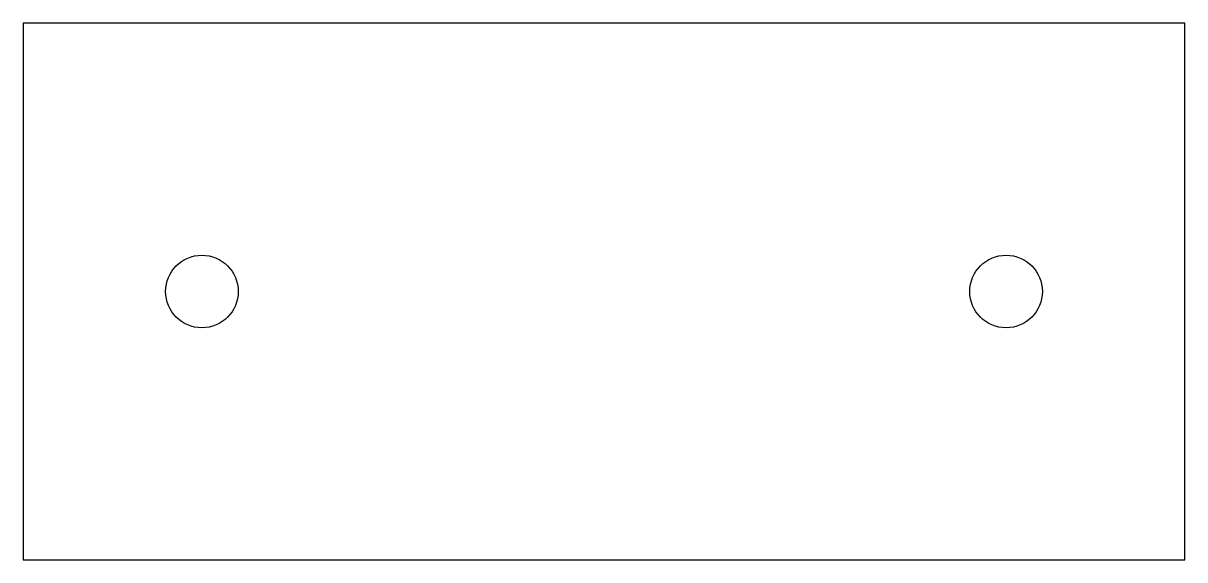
# Model space of a CAD drawing. Header units: millimetres. Extents: x -3.25 to 3.25, y -1.5 to 1.5.
import ezdxf

# ---------------------------------------------------------------- set-up
doc = ezdxf.new("R2010")
doc.units = ezdxf.units.MM

msp = doc.modelspace()

# ---------------------------------------------------------------- linework, layer by layer
for p, q in [((-3.25, 1.5), (-3.25, -1.5)), ((3.25, 1.5), (-3.25, 1.5)), ((3.25, -1.5), (3.25, 1.5)), ((-3.25, -1.5), (3.25, -1.5))]:
    msp.add_line(p, q)
for centre in [(-2.25, 0), (2.25, 0)]:
    msp.add_circle(centre, 0.203)

doc.saveas('drawing.dxf')
